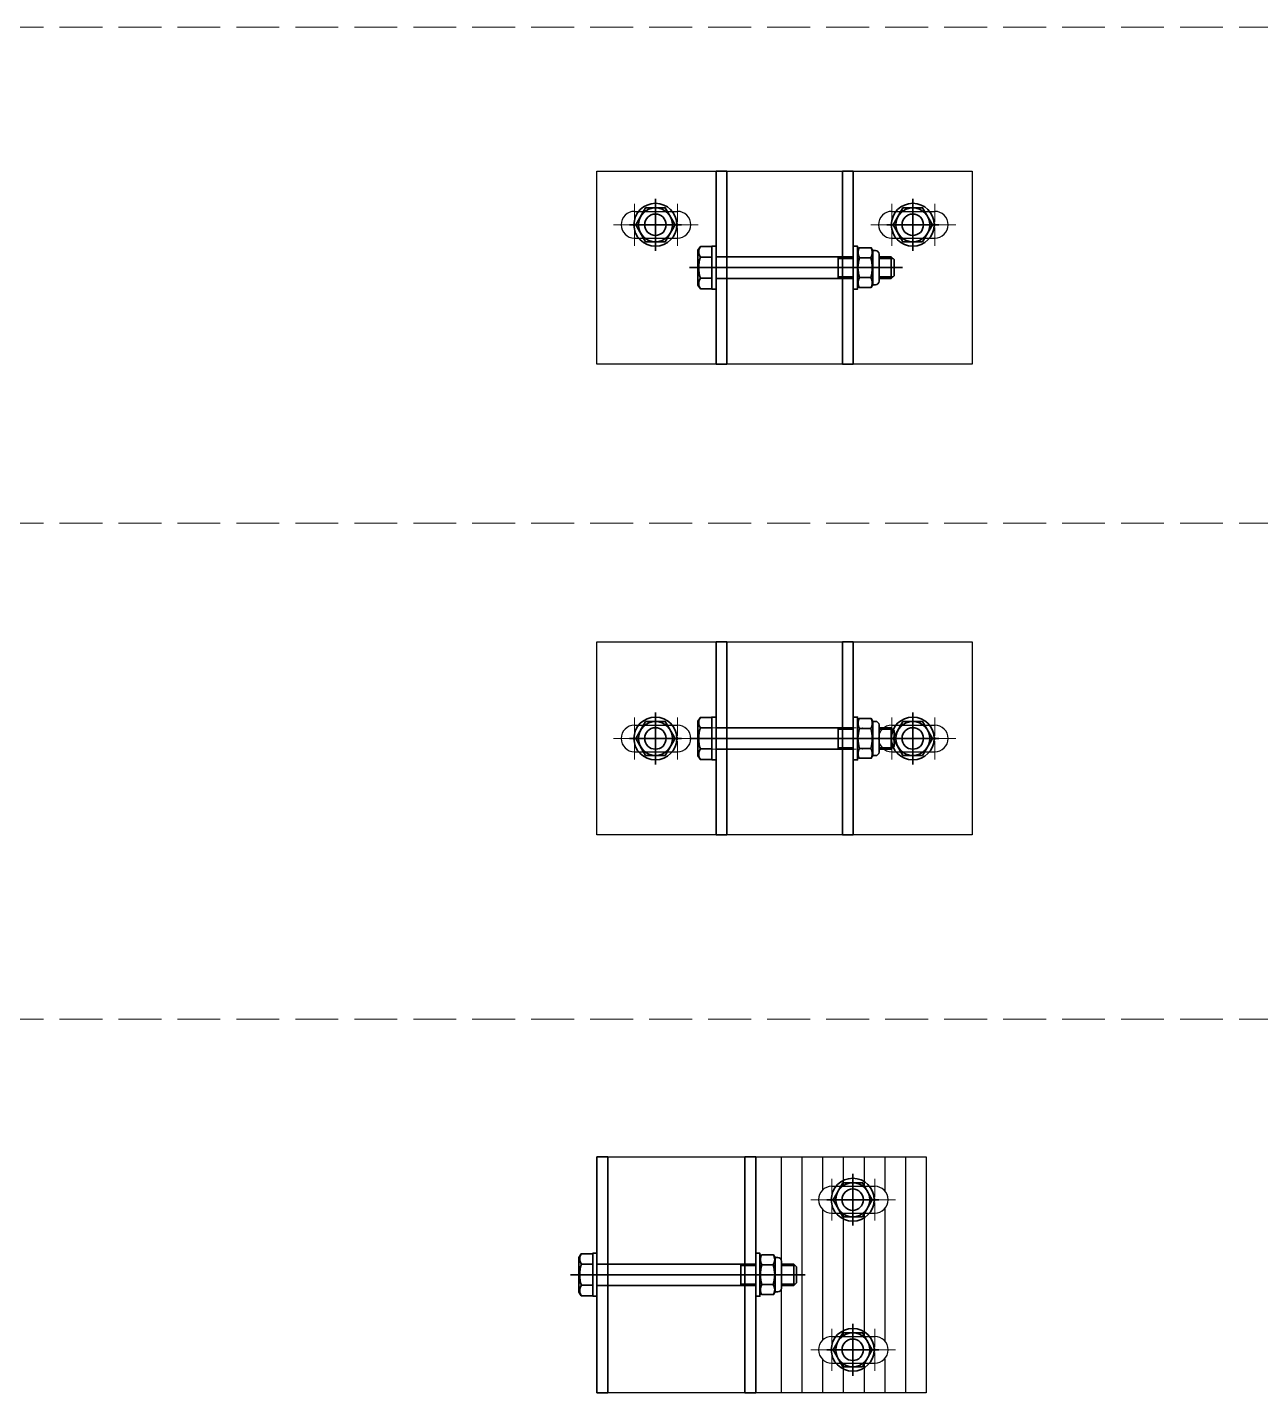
# Model space of a CAD drawing. Header units: millimetres. Extents: x -29692 to 34729, y -8412 to 43293.
# Drawn here: x -10134 to -9559, y 484 to 1121 of the extents above; entities that cross this region are included whole.
import ezdxf

# ---------------------------------------------------------------- set-up
doc = ezdxf.new("R2010")
doc.units = ezdxf.units.MM
doc.linetypes.add('ACAD_ISO10W100', pattern=[18, 12, -3, 0, -3])
doc.linetypes.add('JIS_02_4.0', pattern=[5.5, 4, -1.5])
doc.layers.add('_0_001_Профили', color=150, linetype='Continuous', lineweight=35)
doc.layers.add('_0_007_Кронштейны_01', color=30, linetype='Continuous')
doc.layers.add('_0_023 _Линия_04', color=96, linetype='JIS_02_4.0', lineweight=9, plot=False)
doc.linetypes.add('PSK_Weld_09', pattern='A,1.499999,1e-06,[130,ltypeshp.shx,S=0.75,R=0,X=0,Y=0.75],0', length=1.5)

# ---------------------------------------------------------------- blocks, each defined once
blk = doc.blocks.new('*U212')
at = {"layer": '_0_007_Кронштейны_01', "color": 0, "linetype": 'ACAD_ISO10W100', "lineweight": 5, "transparency": 16777216}
for p, q in [((0, 1.25), (0, 9.75)), ((-9.75, 0), (-1.25, 0)), ((1.25, 0), (9.75, 0)), ((0, -9.75), (0, -1.25))]:
    blk.add_line(p, q, dxfattribs=at)
at = {"layer": '_0_007_Кронштейны_01', "color": 0, "linetype": 'Continuous', "lineweight": 5, "transparency": 16777216}
for p, q in [((-0.625, 0), (0.625, 0)), ((0, -0.625), (0, 0.625))]:
    blk.add_line(p, q, dxfattribs=at)
blk = doc.blocks.new('*U213')
at = {"layer": '_0_007_Кронштейны_01', "color": 0, "linetype": 'ACAD_ISO10W100', "lineweight": 5, "transparency": 16777216}
for p, q in [((0, 1.25), (0, 9.75)), ((-9.75, 0), (-1.25, 0)), ((1.25, 0), (9.75, 0)), ((0, -9.75), (0, -1.25))]:
    blk.add_line(p, q, dxfattribs=at)
at = {"layer": '_0_007_Кронштейны_01', "color": 0, "linetype": 'Continuous', "lineweight": 5, "transparency": 16777216}
for p, q in [((-0.625, 0), (0.625, 0)), ((0, -0.625), (0, 0.625))]:
    blk.add_line(p, q, dxfattribs=at)
blk = doc.blocks.new('*U214')
at = {"layer": '_0_007_Кронштейны_01', "color": 0, "linetype": 'ACAD_ISO10W100', "lineweight": 5, "transparency": 16777216}
for p, q in [((0, 1.25), (0, 9.75)), ((-9.75, 0), (-1.25, 0)), ((1.25, 0), (9.75, 0)), ((0, -9.75), (0, -1.25))]:
    blk.add_line(p, q, dxfattribs=at)
at = {"layer": '_0_007_Кронштейны_01', "color": 0, "linetype": 'Continuous', "lineweight": 5, "transparency": 16777216}
for p, q in [((-0.625, 0), (0.625, 0)), ((0, -0.625), (0, 0.625))]:
    blk.add_line(p, q, dxfattribs=at)
blk = doc.blocks.new('*U215')
at = {"layer": '_0_007_Кронштейны_01', "color": 0, "linetype": 'ACAD_ISO10W100', "lineweight": 5, "transparency": 16777216}
for p, q in [((0, 1.25), (0, 9.75)), ((-9.75, 0), (-1.25, 0)), ((1.25, 0), (9.75, 0)), ((0, -9.75), (0, -1.25))]:
    blk.add_line(p, q, dxfattribs=at)
at = {"layer": '_0_007_Кронштейны_01', "color": 0, "linetype": 'Continuous', "lineweight": 5, "transparency": 16777216}
for p, q in [((-0.625, 0), (0.625, 0)), ((0, -0.625), (0, 0.625))]:
    blk.add_line(p, q, dxfattribs=at)
blk = doc.blocks.new('80002125_95мм_Ф1')
at = {"layer": '_0_007_Кронштейны_01'}
for p, q in [((17.5, 71.25), (37.5, 71.25)), ((137.5, 71.25), (157.5, 71.25)), ((17.5, 58.75), (37.5, 58.75)), ((137.5, 58.75), (157.5, 58.75))]:
    blk.add_line(p, q, dxfattribs=at)
at = {"layer": '_0_007_Кронштейны_01', "color": 110, "linetype": 'ACAD_ISO10W100', "lineweight": 5}
for p, q in [((49.82, 45), (66.57, 44.99)), ((108.82, 45), (125.57, 44.99))]:
    blk.add_line(p, q, dxfattribs=at)
at = {"layer": '_0_007_Кронштейны_01', "lineweight": 25, "ltscale": 5}
for points in [[(0, 90), (175, 90), (175, 0), (0, 0)], [(55.5, 0), (60.5, 0), (60.5, 90), (55.5, 90)], [(114.5, 0), (119.5, 0), (119.5, 90), (114.5, 90)]]:
    blk.add_lwpolyline(points, close=True, dxfattribs=at)
at = {"layer": '_0_007_Кронштейны_01', "linetype": 'PSK_Weld_09'}
for points in [[(55.5, 0), (55.5, 90)], [(60.5, 90), (60.5, 0)], [(114.5, 0), (114.5, 90)], [(119.5, 90), (119.5, 0)]]:
    blk.add_lwpolyline(points, dxfattribs=at)
at = {"layer": '_0_007_Кронштейны_01'}
for centre, start, end in [((17.5, 65), 90, 270), ((37.5, 65), 270, 90), ((137.5, 65), 90, 270), ((157.5, 65), 270, 90)]:
    blk.add_arc(centre, 6.25, start, end, dxfattribs=at)
at = {"layer": '_0_007_Кронштейны_01', "color": 110, "linetype": 'ACAD_ISO10W100', "lineweight": 5}
for name, p in [('*U212', (17.5, 65)), ('*U213', (37.5, 65)), ('*U214', (137.5, 65)), ('*U215', (157.5, 65))]:
    blk.add_blockref(name, p, dxfattribs=at)
blk = doc.blocks.new('*U218')
at = {"layer": '_0_007_Кронштейны_01', "color": 0, "linetype": 'ACAD_ISO10W100', "lineweight": 5, "transparency": 16777216}
for p, q in [((0, 1.25), (0, 9.75)), ((-9.75, 0), (-1.25, 0)), ((1.25, 0), (9.75, 0)), ((0, -9.75), (0, -1.25))]:
    blk.add_line(p, q, dxfattribs=at)
at = {"layer": '_0_007_Кронштейны_01', "color": 0, "linetype": 'Continuous', "lineweight": 5, "transparency": 16777216}
for p, q in [((-0.625, 0), (0.625, 0)), ((0, -0.625), (0, 0.625))]:
    blk.add_line(p, q, dxfattribs=at)
blk = doc.blocks.new('*U219')
at = {"layer": '_0_007_Кронштейны_01', "color": 0, "linetype": 'ACAD_ISO10W100', "lineweight": 5, "transparency": 16777216}
for p, q in [((0, 1.25), (0, 9.75)), ((-9.75, 0), (-1.25, 0)), ((1.25, 0), (9.75, 0)), ((0, -9.75), (0, -1.25))]:
    blk.add_line(p, q, dxfattribs=at)
at = {"layer": '_0_007_Кронштейны_01', "color": 0, "linetype": 'Continuous', "lineweight": 5, "transparency": 16777216}
for p, q in [((-0.625, 0), (0.625, 0)), ((0, -0.625), (0, 0.625))]:
    blk.add_line(p, q, dxfattribs=at)
blk = doc.blocks.new('*U220')
at = {"layer": '_0_007_Кронштейны_01', "color": 0, "linetype": 'ACAD_ISO10W100', "lineweight": 5, "transparency": 16777216}
for p, q in [((0, 1.25), (0, 9.75)), ((-9.75, 0), (-1.25, 0)), ((1.25, 0), (9.75, 0)), ((0, -9.75), (0, -1.25))]:
    blk.add_line(p, q, dxfattribs=at)
at = {"layer": '_0_007_Кронштейны_01', "color": 0, "linetype": 'Continuous', "lineweight": 5, "transparency": 16777216}
for p, q in [((-0.625, 0), (0.625, 0)), ((0, -0.625), (0, 0.625))]:
    blk.add_line(p, q, dxfattribs=at)
blk = doc.blocks.new('*U221')
at = {"layer": '_0_007_Кронштейны_01', "color": 0, "linetype": 'ACAD_ISO10W100', "lineweight": 5, "transparency": 16777216}
for p, q in [((0, 1.25), (0, 9.75)), ((-9.75, 0), (-1.25, 0)), ((1.25, 0), (9.75, 0)), ((0, -9.75), (0, -1.25))]:
    blk.add_line(p, q, dxfattribs=at)
at = {"layer": '_0_007_Кронштейны_01', "color": 0, "linetype": 'Continuous', "lineweight": 5, "transparency": 16777216}
for p, q in [((-0.625, 0), (0.625, 0)), ((0, -0.625), (0, 0.625))]:
    blk.add_line(p, q, dxfattribs=at)
blk = doc.blocks.new('80002126_95мм_Ф1')
at = {"layer": '_0_007_Кронштейны_01'}
for p, q in [((17.5, 51.25), (37.5, 51.25)), ((137.5, 51.25), (157.5, 51.25)), ((17.5, 38.75), (37.5, 38.75)), ((137.5, 38.75), (157.5, 38.75))]:
    blk.add_line(p, q, dxfattribs=at)
at = {"layer": '_0_007_Кронштейны_01', "color": 110, "linetype": 'ACAD_ISO10W100', "lineweight": 5}
for p, q in [((49.82, 50), (66.57, 49.99)), ((108.82, 50), (125.57, 49.99)), ((49.82, 40), (66.57, 39.99)), ((108.82, 40), (125.57, 39.99))]:
    blk.add_line(p, q, dxfattribs=at)
at = {"layer": '_0_007_Кронштейны_01', "lineweight": 25, "ltscale": 5}
for points in [[(0, 90), (175, 90), (175, 0), (0, 0)], [(55.5, 0), (60.5, 0), (60.5, 90), (55.5, 90)], [(114.5, 0), (119.5, 0), (119.5, 90), (114.5, 90)]]:
    blk.add_lwpolyline(points, close=True, dxfattribs=at)
at = {"layer": '_0_007_Кронштейны_01', "linetype": 'PSK_Weld_09'}
for points in [[(55.5, 0), (55.5, 90)], [(60.5, 90), (60.5, 0)], [(114.5, 0), (114.5, 90)], [(119.5, 90), (119.5, 0)]]:
    blk.add_lwpolyline(points, dxfattribs=at)
at = {"layer": '_0_007_Кронштейны_01'}
for centre, start, end in [((17.5, 45), 90, 270), ((37.5, 45), 270, 90), ((137.5, 45), 90, 270), ((157.5, 45), 270, 90)]:
    blk.add_arc(centre, 6.25, start, end, dxfattribs=at)
at = {"layer": '_0_007_Кронштейны_01', "color": 110, "linetype": 'ACAD_ISO10W100', "lineweight": 5}
for name, p in [('*U221', (17.5, 45)), ('*U220', (37.5, 45)), ('*U219', (137.5, 45)), ('*U218', (157.5, 45))]:
    blk.add_blockref(name, p, dxfattribs=at)
blk = doc.blocks.new('*U790')
at = {"layer": '_0_007_Кронштейны_01', "color": 0, "linetype": 'ACAD_ISO10W100', "lineweight": 5, "transparency": 16777216}
for p, q in [((0, 1.25), (0, 9.75)), ((-9.75, 0), (-1.25, 0)), ((1.25, 0), (9.75, 0)), ((0, -9.75), (0, -1.25))]:
    blk.add_line(p, q, dxfattribs=at)
at = {"layer": '_0_007_Кронштейны_01', "color": 0, "linetype": 'Continuous', "lineweight": 5, "transparency": 16777216}
for p, q in [((-0.625, 0), (0.625, 0)), ((0, -0.625), (0, 0.625))]:
    blk.add_line(p, q, dxfattribs=at)
blk = doc.blocks.new('*U791')
at = {"layer": '_0_007_Кронштейны_01', "color": 0, "linetype": 'ACAD_ISO10W100', "lineweight": 5, "transparency": 16777216}
for p, q in [((0, 1.25), (0, 9.75)), ((-9.75, 0), (-1.25, 0)), ((1.25, 0), (9.75, 0)), ((0, -9.75), (0, -1.25))]:
    blk.add_line(p, q, dxfattribs=at)
at = {"layer": '_0_007_Кронштейны_01', "color": 0, "linetype": 'Continuous', "lineweight": 5, "transparency": 16777216}
for p, q in [((-0.625, 0), (0.625, 0)), ((0, -0.625), (0, 0.625))]:
    blk.add_line(p, q, dxfattribs=at)
blk = doc.blocks.new('*U792')
at = {"layer": '_0_007_Кронштейны_01', "color": 0, "linetype": 'ACAD_ISO10W100', "lineweight": 5, "transparency": 16777216}
for p, q in [((0, 1.25), (0, 9.75)), ((-9.75, 0), (-1.25, 0)), ((1.25, 0), (9.75, 0)), ((0, -9.75), (0, -1.25))]:
    blk.add_line(p, q, dxfattribs=at)
at = {"layer": '_0_007_Кронштейны_01', "color": 0, "linetype": 'Continuous', "lineweight": 5, "transparency": 16777216}
for p, q in [((-0.625, 0), (0.625, 0)), ((0, -0.625), (0, 0.625))]:
    blk.add_line(p, q, dxfattribs=at)
blk = doc.blocks.new('*U793')
at = {"layer": '_0_007_Кронштейны_01', "color": 0, "linetype": 'ACAD_ISO10W100', "lineweight": 5, "transparency": 16777216}
for p, q in [((0, 1.25), (0, 9.75)), ((-9.75, 0), (-1.25, 0)), ((1.25, 0), (9.75, 0)), ((0, -9.75), (0, -1.25))]:
    blk.add_line(p, q, dxfattribs=at)
at = {"layer": '_0_007_Кронштейны_01', "color": 0, "linetype": 'Continuous', "lineweight": 5, "transparency": 16777216}
for p, q in [((-0.625, 0), (0.625, 0)), ((0, -0.625), (0, 0.625))]:
    blk.add_line(p, q, dxfattribs=at)
blk = doc.blocks.new('80002131_95мм_Ф1')
at = {"layer": '_0_007_Кронштейны_01'}
for p, q in [((109.5, 96.25), (129.5, 96.25)), ((109.5, 83.75), (129.5, 83.75)), ((109.5, 26.25), (129.5, 26.25)), ((109.5, 13.75), (129.5, 13.75))]:
    blk.add_line(p, q, dxfattribs=at)
at = {"layer": '_0_007_Кронштейны_01', "color": 110, "linetype": 'ACAD_ISO10W100', "lineweight": 5}
for p, q in [((-5.68, 55.03), (11.07, 55.03)), ((63.09, 55.03), (79.84, 55.03))]:
    blk.add_line(p, q, dxfattribs=at)
at = {"layer": '_0_007_Кронштейны_01', "lineweight": 25, "ltscale": 5}
for points in [[(0, 0), (5, 0), (5, 110), (0, 110)], [(0, 110), (74, 110), (74, 0), (0, 0)], [(69, 0), (74, 0), (74, 110), (69, 110)], [(74, 110), (153.5, 110), (153.5, 0), (74, 0)]]:
    blk.add_lwpolyline(points, close=True, dxfattribs=at)
at = {"layer": '_0_007_Кронштейны_01', "linetype": 'PSK_Weld_09'}
for points in [[(0, 0), (0, 110)], [(5, 110), (5, 0)], [(69, 0), (69, 110)], [(74, 110), (74, 0)]]:
    blk.add_lwpolyline(points, dxfattribs=at)
at = {"layer": '_0_007_Кронштейны_01'}
for points in [[(85.87, 110), (85.87, 0)], [(95.53, 110), (95.53, 0)], [(105.19, 110), (105.19, 94.53)], [(114.85, 110), (114.85, 96.25)], [(124.51, 110), (124.51, 96.2)], [(134.18, 110), (134.18, 94.15)], [(143.84, 110), (143.84, 0)], [(105.19, 85.47), (105.19, 24.53)], [(114.85, 83.75), (114.85, 26.25)], [(124.51, 83.8), (124.51, 26.2)], [(134.18, 85.85), (134.18, 24.15)], [(105.19, 15.47), (105.19, 0)], [(114.85, 13.75), (114.85, 0)], [(124.51, 13.8), (124.51, 0)], [(134.18, 15.85), (134.18, 0)]]:
    blk.add_lwpolyline(points, dxfattribs=at)
for centre, start, end in [((109.5, 90), 90, 270), ((129.5, 90), 270, 90), ((109.5, 20), 90, 270), ((129.5, 20), 270, 90)]:
    blk.add_arc(centre, 6.25, start, end, dxfattribs=at)
at = {"layer": '_0_007_Кронштейны_01', "color": 110, "linetype": 'ACAD_ISO10W100', "lineweight": 5}
for name, p in [('*U791', (109.5, 90)), ('*U790', (129.5, 90)), ('*U793', (109.5, 20)), ('*U792', (129.5, 20))]:
    blk.add_blockref(name, p, dxfattribs=at)
blk = doc.blocks.new('*U1013')
at = {"color": 0, "linetype": 'ByBlock', "lineweight": -2}
for p, q in [((0, 12.1), (0, -12.1)), ((12.1, 0), (-12.1, 0))]:
    blk.add_line(p, q, dxfattribs=at)
blk.add_lwpolyline([(4.57, -7.92), (9.14, 0), (4.57, 7.92), (-4.57, 7.92), (-9.14, 0), (-4.57, -7.92)], close=True, dxfattribs=at)
for radius in [10, 7.92, 5]:
    blk.add_circle((0, 0), radius, dxfattribs=at)
blk = doc.blocks.new('*U1137')
at = {"color": 0, "linetype": 'ByBlock', "lineweight": -2}
for p, q in [((-12.4, 0), (97, 0)), ((76.86, 4.6), (82.2, 4.6)), ((76.86, -4.6), (82.2, -4.6))]:
    blk.add_line(p, q, dxfattribs=at)
at = {"color": 0, "linetype": 'ByBlock', "lineweight": -2, "ltscale": 16}
for p, q in [((-2, 4.9), (-7.3, 4.9)), ((0, 5), (74, 5)), ((67, 5), (67, -5)), ((67, 4.32), (74, 4.32)), ((86, 5), (91.75, 5)), ((86, 4.32), (92.43, 4.32)), ((91.75, 5), (93, 3.75)), ((91.75, 5), (91.75, -5)), ((93, 3.75), (93, -3.75)), ((-2, -4.9), (-7.3, -4.9)), ((0, -5), (74, -5)), ((67, -4.32), (74, -4.32)), ((86, -4.32), (92.43, -4.32)), ((91.75, -5), (86, -5)), ((93, -3.75), (91.75, -5))]:
    blk.add_line(p, q, dxfattribs=at)
for points in [[(-8.4, -8.09), (-8.4, 8.09), (-7.3, 9.8), (-2, 9.8), (-2, -9.8), (-7.3, -9.8)], [(-2, -10), (0, -10), (0, 10), (-2, 10)], [(74, -10), (76, -10), (76, 10), (74, 10)]]:
    blk.add_lwpolyline(points, close=True, dxfattribs=at)
at = {"color": 0, "linetype": 'ByBlock', "lineweight": -2}
blk.add_lwpolyline([(83.07, -8), (82.35, -9.25), (76.72, -9.25), (76, -8), (76, 8), (76.72, 9.25), (82.35, 9.25), (83.07, 8)], close=True, dxfattribs=at)
for points in [[(76.58, 8.95, 0.235185), (76.86, 4.6, 0.142632), (76.86, -4.6, 0.235185), (76.58, -8.95)], [(82.49, -8.95, 0.235185), (82.2, -4.6, 0.142632), (82.2, 4.6, 0.235185), (82.49, 8.95)]]:
    blk.add_lwpolyline(points, format="xyb", dxfattribs=at)
blk.add_lwpolyline([(84.33, -8, 0.414214), (86, -6.33), (86, 6.33, 0.414214), (84.33, 8), (83.07, 8), (83.07, -8)], format="xyb", close=True, dxfattribs=at)
at = {"color": 0, "linetype": 'ByBlock', "lineweight": -2, "ltscale": 16}
for centre, radius, start, end in [((-3.79, 7.35), 4.28, 150.75967, 214.99661), ((7.81, 0), 15.88, 162.03171, 197.96829), ((-3.79, -7.35), 4.28, 145.00339, 209.24033)]:
    blk.add_arc(centre, radius, start, end, dxfattribs=at)
blk = doc.blocks.new('*U1141')
at = {"color": 0, "linetype": 'ByBlock', "lineweight": -2}
for p, q in [((-12.4, 0), (87, 0)), ((66.86, 4.6), (72.2, 4.6)), ((66.86, -4.6), (72.2, -4.6))]:
    blk.add_line(p, q, dxfattribs=at)
at = {"color": 0, "linetype": 'ByBlock', "lineweight": -2, "ltscale": 16}
for p, q in [((-2, 4.9), (-7.3, 4.9)), ((0, 5), (64, 5)), ((57, 5), (57, -5)), ((57, 4.32), (64, 4.32)), ((76, 5), (81.75, 5)), ((76, 4.32), (82.43, 4.32)), ((81.75, 5), (83, 3.75)), ((81.75, 5), (81.75, -5)), ((83, 3.75), (83, -3.75)), ((-2, -4.9), (-7.3, -4.9)), ((0, -5), (64, -5)), ((57, -4.32), (64, -4.32)), ((76, -4.32), (82.43, -4.32)), ((81.75, -5), (76, -5)), ((83, -3.75), (81.75, -5))]:
    blk.add_line(p, q, dxfattribs=at)
for points in [[(-8.4, -8.09), (-8.4, 8.09), (-7.3, 9.8), (-2, 9.8), (-2, -9.8), (-7.3, -9.8)], [(-2, -10), (0, -10), (0, 10), (-2, 10)], [(64, -10), (66, -10), (66, 10), (64, 10)]]:
    blk.add_lwpolyline(points, close=True, dxfattribs=at)
at = {"color": 0, "linetype": 'ByBlock', "lineweight": -2}
blk.add_lwpolyline([(73.07, -8), (72.35, -9.25), (66.72, -9.25), (66, -8), (66, 8), (66.72, 9.25), (72.35, 9.25), (73.07, 8)], close=True, dxfattribs=at)
for points in [[(66.58, 8.95, 0.235185), (66.86, 4.6, 0.142632), (66.86, -4.6, 0.235185), (66.58, -8.95)], [(72.49, -8.95, 0.235185), (72.2, -4.6, 0.142632), (72.2, 4.6, 0.235185), (72.49, 8.95)]]:
    blk.add_lwpolyline(points, format="xyb", dxfattribs=at)
blk.add_lwpolyline([(74.33, -8, 0.414214), (76, -6.33), (76, 6.33, 0.414214), (74.33, 8), (73.07, 8), (73.07, -8)], format="xyb", close=True, dxfattribs=at)
at = {"color": 0, "linetype": 'ByBlock', "lineweight": -2, "ltscale": 16}
for centre, radius, start, end in [((-3.79, 7.35), 4.28, 150.75967, 214.99661), ((7.81, 0), 15.88, 162.03171, 197.96829), ((-3.79, -7.35), 4.28, 145.00339, 209.24033)]:
    blk.add_arc(centre, radius, start, end, dxfattribs=at)

msp = doc.modelspace()

# ---------------------------------------------------------------- linework, layer by layer
at = {"layer": '_0_023 _Линия_04', "ltscale": 5, "transparency": 33554687}
for p, q in [((-11384.319, 1121.006), (-8884.319, 1121.006)), ((-11384.319, 889.763), (-8884.319, 889.763)), ((-11384.319, 658.52), (-8884.319, 658.52))]:
    msp.add_line(p, q, dxfattribs=at)

# ---------------------------------------------------------------- block references
at = {"layer": '_0_001_Профили', "color": 110, "extrusion": (0, 0, -1), "xscale": -1, "zscale": -1}
for p in [(9841.439, 1028.924), (9721.439, 1028.924), (9841.439, 789.352), (9721.439, 789.352), (9749.439, 574.269), (9749.439, 504.269)]:
    msp.add_blockref('*U1013', p, dxfattribs=at)
at = {"layer": '_0_001_Профили', "transparency": 33554687}
for name, p in [('*U1141', (-9813.189, 1008.922)), ('*U1141', (-9813.189, 789.352)), ('*U1137', (-9868.689, 539.269))]:
    msp.add_blockref(name, p, dxfattribs=at)
at = {"layer": '_0_007_Кронштейны_01'}
for name, p in [('80002125_95мм_Ф1', (-9868.689, 963.924)), ('80002126_95мм_Ф1', (-9868.689, 744.352)), ('80002131_95мм_Ф1', (-9868.689, 484.269))]:
    msp.add_blockref(name, p, dxfattribs=at)

doc.saveas('drawing.dxf')
